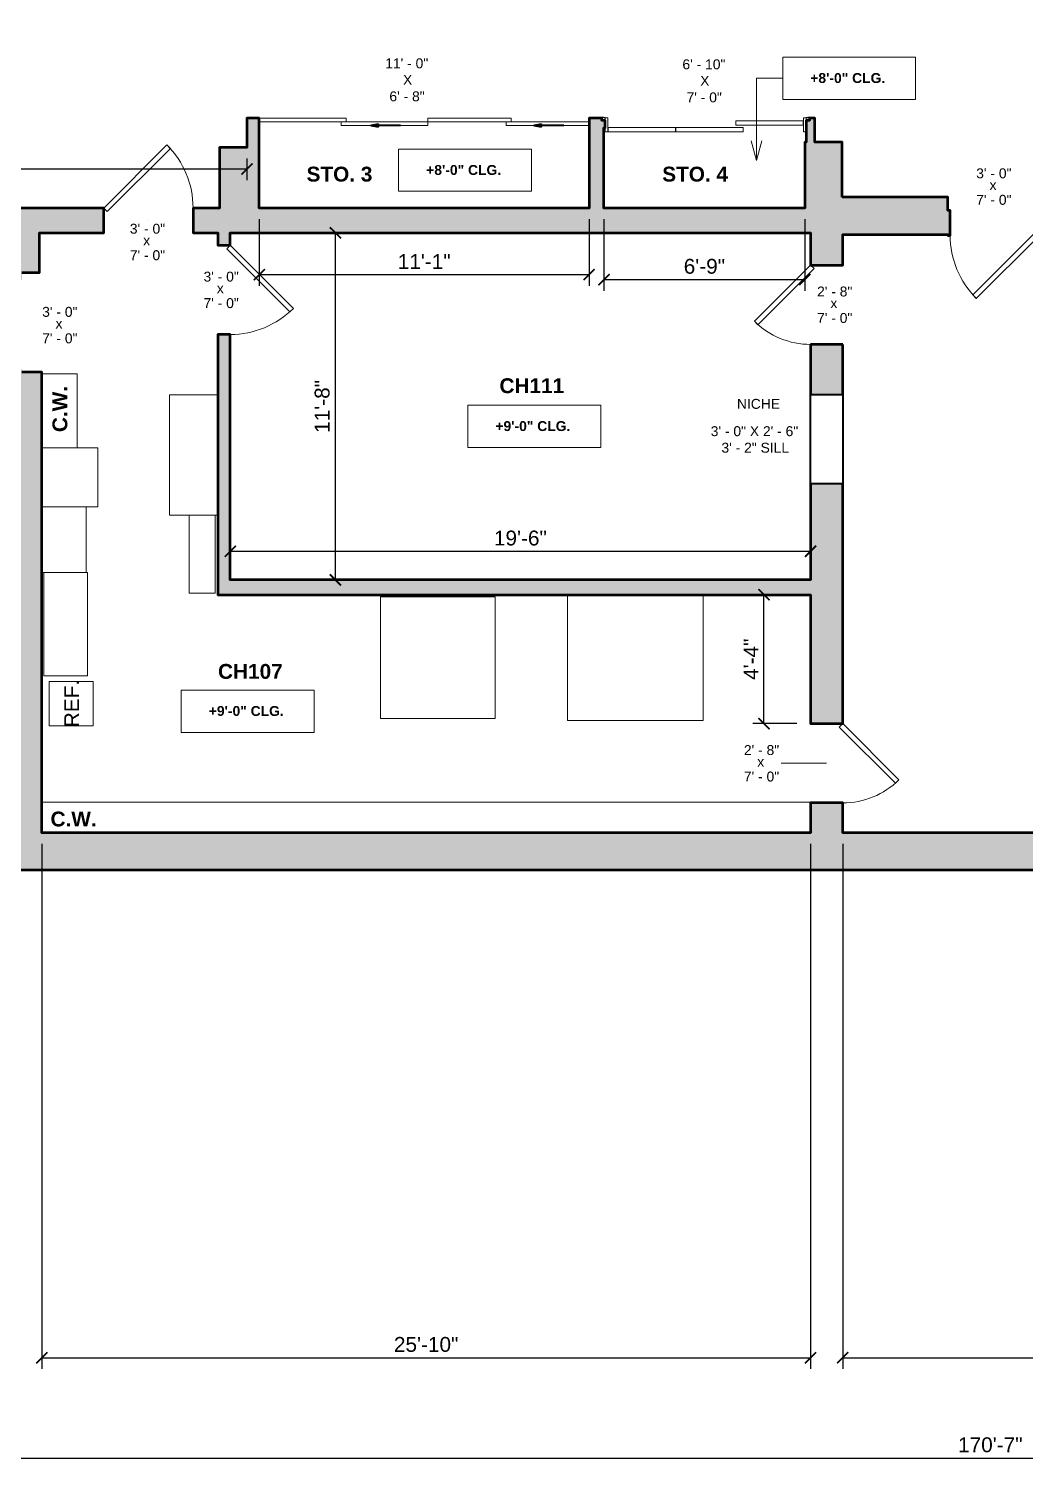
# Model space of a CAD drawing. Header units: inches. Extents: x -2078 to 106214, y -964 to 6385.
# Drawn here: x 18380 to 18782, y 3423 to 4004 of the extents above; entities that cross this region are included whole.
import ezdxf

# ---------------------------------------------------------------- set-up
doc = ezdxf.new("R2010")
doc.units = ezdxf.units.IN
doc.header["$MEASUREMENT"] = 0
for name, color, linetype, lineweight in [('A-ANNO', 2, 'Continuous', 5), ('A-ANNO-DIMS', 1, 'Continuous', 9), ('A-CASE', 4, 'Continuous', 9), ('A-DETAIL-1', 4, 'Continuous', 40), ('A-DETAIL-3', 40, 'Continuous', 15), ('A-DOOR', 1, 'Continuous', 18), ('A-DOOR-FRAM', 1, 'Continuous', 30), ('A-EQPT', 150, 'Continuous', 9), ('A-WALL', 3, 'Continuous', 40)]:
    doc.layers.add(name, color=color, linetype=linetype, lineweight=lineweight)
doc.layers.add('A-HATCH', color=9, linetype='Continuous')
doc.styles.add('Arial', font='arial.ttf')
doc.styles.add('Arial_1', font='arial.ttf', dxfattribs={"height": 0.0625})
doc.styles.add('Arial_2', font='arial.ttf', dxfattribs={"height": 3})
doc.styles.add('Arial_B', font='arialbd.ttf', dxfattribs={"height": 4.5})
doc.styles.add('Arial_B_1', font='arialbd.ttf', dxfattribs={"height": 3})
doc.styles.add('Jay Cad', font='arial.ttf', dxfattribs={"height": 0.125})
doc.styles.add('JC', font='arial.ttf', dxfattribs={"height": 0.125})
doc.dimstyles.new('Jay Cad - DIMS', dxfattribs={"dimtxt": 0.125, "dimasz": 0.09375, "dimexe": 0.09375, "dimexo": 0.09375, "dimgap": 0.046875, "dimtad": 1, "dimdec": 1, "dimzin": 0, "dimdsep": 46, "dimlunit": 4, "dimtxsty": 'Jay Cad', "dimblk": 'ARCHTICK', "dimcen": 0.09, "dimclrd": 1, "dimclre": 1, "dimclrt": 256, "dimadec": 0, "dimazin": 0, "dimtfac": 1, "dimtdec": 1, "dimtofl": 0, "dimtmove": 1, "dimatfit": 3, "dimfxl": 1, "dimtolj": 1, "dimtzin": 0, "dimarcsym": 0})
doc.dimstyles.new('JC-DIMS', dxfattribs={"dimtxt": 0.125, "dimasz": 0.09375, "dimexe": 0.09375, "dimexo": 0.09375, "dimgap": 0.046875, "dimtad": 1, "dimdec": 1, "dimzin": 0, "dimdsep": 46, "dimlunit": 4, "dimtxsty": 'JC', "dimblk": 'ARCHTICK', "dimcen": 0.09, "dimclrd": 1, "dimclre": 1, "dimclrt": 256, "dimadec": 0, "dimazin": 0, "dimtfac": 1, "dimtdec": 1, "dimtofl": 0, "dimtmove": 1, "dimatfit": 3, "dimfxl": 1, "dimtolj": 1, "dimtzin": 0, "dimarcsym": 0})

# ---------------------------------------------------------------- blocks, each defined once
blk = doc.blocks.new('JC_DOOR_SINGLE PANEL - SINGLE DOOR-1525205-1st Floor Plan')
at = {"layer": 'A-DOOR', "lineweight": 30}
for p, q in [((-8.87, -29.04), (16.59, -3.59)), ((18, -5), (-7.46, -30.46)), ((16.59, -3.59), (18, -5)), ((-7.46, -30.46), (-8.87, -29.04))]:
    blk.add_line(p, q, dxfattribs=at)
at = {"layer": 'A-DOOR', "lineweight": 9}
blk.add_arc((18, -5), 36, 180, 225, dxfattribs=at)
blk = doc.blocks.new('JC_DOOR_SINGLE PANEL - SINGLE DOOR-1551694-1st Floor Plan')
at = {"layer": 'A-DOOR', "lineweight": 30}
for p, q in [((-6.63, 29.13), (-8.04, 27.71)), ((16, 6.5), (-6.63, 29.13)), ((-8.04, 27.71), (14.59, 5.09)), ((14.59, 5.09), (16, 6.5))]:
    blk.add_line(p, q, dxfattribs=at)
at = {"layer": 'A-DOOR', "lineweight": 9}
blk.add_arc((16, 6.5), 32, 135, 180, dxfattribs=at)
blk = doc.blocks.new('JC_DOOR_SINGLE PANEL - SINGLE DOOR-1552178-1st Floor Plan')
at = {"layer": 'A-DOOR', "lineweight": 30}
for p, q in [((-8.04, -27.71), (14.59, -5.09)), ((14.59, -5.09), (16, -6.5)), ((16, -6.5), (-6.63, -29.13)), ((-6.63, -29.13), (-8.04, -27.71))]:
    blk.add_line(p, q, dxfattribs=at)
at = {"layer": 'A-DOOR', "lineweight": 9}
blk.add_arc((16, -6.5), 32, 180, 225, dxfattribs=at)
blk = doc.blocks.new('JC_DOOR_SINGLE PANEL - SINGLE DOOR-1525202-1st Floor Plan')
at = {"layer": 'A-DOOR', "lineweight": 30}
for p, q in [((-8.87, -26.54), (16.59, -1.09)), ((18, -2.5), (-7.46, -27.96)), ((16.59, -1.09), (18, -2.5)), ((-7.46, -27.96), (-8.87, -26.54))]:
    blk.add_line(p, q, dxfattribs=at)
at = {"layer": 'A-DOOR', "lineweight": 9}
blk.add_arc((18, -2.5), 36, 180, 225, dxfattribs=at)
blk = doc.blocks.new('JC_SLIDING DOOR_GLASS - SLIDING DOOR - GLASS-1627383-1st Floor Plan')
at = {"layer": 'A-DETAIL-1', "lineweight": 18}
blk.add_hatch(color=256, dxfattribs=at).paths.add_polyline_path([(14.01, 3.47), (14.01, 4.53), (11, 4)])
at = {"layer": 'A-DETAIL-1'}
for p, q in [((14.01, 4.53), (11, 4)), ((23, 4), (11, 4)), ((11, 4), (14.01, 3.47)), ((14.01, 3.47), (14.01, 4.53))]:
    blk.add_line(p, q, dxfattribs=at)
at = {"layer": 'A-DOOR'}
for p, q in [((1, 7), (-34, 7)), ((-34, 7), (-34, 5.5)), ((1, 5.5), (1, 7)), ((-34, 5.5), (1, 5.5)), ((34, 5.5), (-1, 5.5)), ((-1, 5.5), (-1, 4)), ((-1, 4), (34, 4)), ((34, 4), (34, 5.5))]:
    blk.add_line(p, q, dxfattribs=at)
blk = doc.blocks.new('JC_SLIDING DOOR_GLASS - SLIDING DOOR - GLASS-1627372-1st Floor Plan')
at = {"layer": 'A-DETAIL-1', "lineweight": 18}
blk.add_hatch(color=256, dxfattribs=at).paths.add_polyline_path([(13.26, 3.47), (13.26, 4.53), (10.25, 4)])
at = {"layer": 'A-DETAIL-1'}
for p, q in [((13.26, 4.53), (10.25, 4)), ((22.25, 4), (10.25, 4)), ((10.25, 4), (13.26, 3.47)), ((13.26, 3.47), (13.26, 4.53))]:
    blk.add_line(p, q, dxfattribs=at)
at = {"layer": 'A-DOOR'}
for p, q in [((1, 7), (-32.5, 7)), ((-32.5, 7), (-32.5, 5.5)), ((1, 5.5), (1, 7)), ((-32.5, 5.5), (1, 5.5)), ((32.5, 5.5), (-1, 5.5)), ((-1, 5.5), (-1, 4)), ((-1, 4), (32.5, 4)), ((32.5, 4), (32.5, 5.5))]:
    blk.add_line(p, q, dxfattribs=at)
blk = doc.blocks.new('Door-Sliding-Marvin-3_Panel_Door-Ultimate - USD 9068-1626946-1st Floor Plan')
at = {"layer": 'A-DETAIL-3'}
for p, q in [((-39.5, 2.09), (-40.5, 2.09)), ((-40.5, 2.09), (-40.5, -3.56)), ((-39.5, -3.56), (-39.5, 2.09)), ((12.15, 0.84), (12.15, -0.91)), ((39.31, 0.84), (12.15, 0.84)), ((39.31, -0.91), (39.31, 0.84)), ((40.5, 2.09), (39.5, 2.09)), ((39.5, 2.09), (39.5, -3.56)), ((40.5, -3.56), (40.5, 2.09)), ((-40.5, -3.56), (-39.5, -3.56)), ((-39.31, -1.78), (-39.31, -3.53)), ((-12.15, -1.78), (-39.31, -1.78)), ((-39.31, -3.53), (-12.15, -3.53)), ((-12.15, -3.53), (-12.15, -1.78)), ((15.14, -1.78), (-12.03, -1.78)), ((-12.03, -1.78), (-12.03, -3.53)), ((-12.03, -3.53), (15.14, -3.53)), ((12.15, -0.91), (39.31, -0.91)), ((15.14, -3.53), (15.14, -1.78)), ((39.5, -3.56), (40.5, -3.56))]:
    blk.add_line(p, q, dxfattribs=at)
at = {"layer": 'A-DOOR'}
for p, q in [((-41.22, 2.25), (-41.81, 2.25)), ((-41.81, 2.25), (-41.81, 1)), ((-41.81, 1), (-40.5, 1)), ((-40.88, 2.09), (-41.22, 2.25)), ((-40.5, 2.09), (-40.88, 2.09)), ((40.88, 2.09), (40.5, 2.09)), ((40.5, 1), (41.81, 1)), ((41.22, 2.25), (40.88, 2.09)), ((41.81, 2.25), (41.22, 2.25)), ((41.81, 1), (41.81, 2.25)), ((-40.5, -3.56), (-40.5, -3.59)), ((-40.5, -3.59), (-39.81, -3.59)), ((-39.81, -3.59), (-39.81, -3.56)), ((39.81, -3.56), (39.81, -3.59)), ((39.81, -3.59), (40.5, -3.59)), ((40.5, -3.59), (40.5, -3.56))]:
    blk.add_line(p, q, dxfattribs=at)
at = {"layer": 'A-DOOR-FRAM'}
for p, q in [((-41.81, 2.25), (-41.81, 1)), ((-41.22, 2.25), (-41.81, 2.25)), ((-40.88, 2.09), (-41.22, 2.25)), ((-40.5, 2.09), (-40.88, 2.09)), ((40.88, 2.09), (40.5, 2.09)), ((41.22, 2.25), (40.88, 2.09)), ((41.81, 2.25), (41.22, 2.25)), ((41.81, 1), (41.81, 2.25)), ((-40.5, -3.59), (-40.5, -3.56)), ((-39.81, -3.56), (-39.81, -3.59)), ((39.81, -3.56), (39.81, -3.59)), ((40.5, -3.59), (40.5, -3.56))]:
    blk.add_line(p, q, dxfattribs=at)
blk = doc.blocks.new('Casework 45 - Casework 1-1725850-1st Floor Plan')
at = {"layer": 'A-CASE'}
for q in [(-947.52, -395.89), (-637.52, -396.21)]:
    blk.add_line((-637.52, -395.89), q, dxfattribs=at)
blk = doc.blocks.new('Casework 47 - Casework 1-1728924-1st Floor Plan')
at = {"layer": 'A-CASE'}
for p, q in [((-922.92, -398.61), (-937.15, -398.61)), ((-922.92, -398.61), (-922.92, -428.44)), ((-937.15, -428.44), (-922.92, -428.44))]:
    blk.add_line(p, q, dxfattribs=at)
blk = doc.blocks.new('Casework 48 - Casework 1-1728983-1st Floor Plan')
at = {"layer": 'A-CASE'}
for p, q in [((-922.92, -391.44), (-945.45, -391.44)), ((-922.92, -391.44), (-922.92, -415.24)), ((-945.45, -415.24), (-922.92, -415.24))]:
    blk.add_line(p, q, dxfattribs=at)
blk = doc.blocks.new('Casework 49 - Casework 1-1729036-1st Floor Plan')
at = {"layer": 'A-CASE'}
for p, q in [((-927.01, -387.6), (-944.84, -387.6)), ((-927.01, -387.6), (-927.01, -414.07)), ((-944.84, -414.07), (-927.01, -414.07))]:
    blk.add_line(p, q, dxfattribs=at)
blk = doc.blocks.new('JC_REF - REF-1729275-1st Floor Plan')
at = {"layer": 'A-EQPT'}
for p, q in [((8.97, 8.24), (-8.97, 8.24)), ((-8.97, 8.24), (-8.97, -9.4)), ((8.97, -9.4), (8.97, 8.24)), ((-8.97, -9.4), (8.97, -9.4))]:
    blk.add_line(p, q, dxfattribs=at)
blk = doc.blocks.new('Casework 46 - Casework 1-1729372-1st Floor Plan')
at = {"layer": 'A-CASE'}
for p, q in [((-944.06, -428.1), (-944.06, -386.39)), ((-926.43, -386.39), (-944.06, -386.39)), ((-926.43, -386.39), (-926.43, -428.1)), ((-944.06, -428.1), (-926.43, -428.1))]:
    blk.add_line(p, q, dxfattribs=at)
blk = doc.blocks.new('Casework 50 - Casework 1-1729440-1st Floor Plan')
at = {"layer": 'A-CASE'}
for p, q in [((-934.47, -437.03), (-934.47, -388.5)), ((-915.01, -388.5), (-934.47, -388.5)), ((-934.47, -437.03), (-915.01, -437.03))]:
    blk.add_line(p, q, dxfattribs=at)
blk = doc.blocks.new('Casework 51 - Casework 1-1729495-1st Floor Plan')
at = {"layer": 'A-CASE'}
for p, q in [((-925.62, -418.44), (-925.62, -386.91)), ((-915.01, -386.91), (-925.62, -386.91)), ((-915.01, -386.91), (-915.01, -418.44)), ((-925.62, -418.44), (-915.01, -418.44))]:
    blk.add_line(p, q, dxfattribs=at)
blk = doc.blocks.new('Casework 52 - Casework 1-1729552-1st Floor Plan')
at = {"layer": 'A-CASE'}
for p, q in [((-926.97, -435.94), (-926.97, -386.91)), ((-880.67, -386.91), (-926.97, -386.91)), ((-880.67, -386.91), (-880.67, -435.94)), ((-926.97, -435.94), (-880.67, -435.94))]:
    blk.add_line(p, q, dxfattribs=at)
blk = doc.blocks.new('Casework 53 - Casework 1-1729614-1st Floor Plan')
at = {"layer": 'A-CASE'}
for p, q in [((-935.37, -435.94), (-935.37, -385.22)), ((-880.67, -385.22), (-880.67, -435.94)), ((-935.37, -435.94), (-880.67, -435.94))]:
    blk.add_line(p, q, dxfattribs=at)
blk = doc.blocks.new('_ArchTick')
at = {"color": 0, "linetype": 'ByBlock', "const_width": 0.15}
blk.add_lwpolyline([(-0.5, -0.5), (0.5, 0.5)], dxfattribs=at)
blk = doc.blocks.new('*D1127')
at = {"layer": 'A-ANNO', "color": 1, "lineweight": -2, "transparency": 16777216}
for p, q in [((18385.7, 3675.38), (18385.7, 3463.58)), ((18695.7, 3675.38), (18695.7, 3463.58)), ((18385.7, 3468.08), (18695.7, 3468.08))]:
    blk.add_line(p, q, dxfattribs=at)
at = {"layer": 'Defpoints', "color": 0, "transparency": 16777216}
for p in [(18385.7, 3679.88), (18695.7, 3679.88), (18695.7, 3468.08)]:
    blk.add_point(p, dxfattribs=at)
at = {"layer": 'A-ANNO', "color": 1, "lineweight": -2, "transparency": 16777216, "xscale": 4.5, "yscale": 4.5, "zscale": 4.5, "rotation": 180}
blk.add_blockref('_ArchTick', (18385.7, 3468.08), dxfattribs=at)
at = {"layer": 'A-ANNO', "color": 1, "lineweight": -2, "transparency": 16777216, "xscale": 4.5, "yscale": 4.5, "zscale": 4.5}
blk.add_blockref('_ArchTick', (18695.7, 3468.08), dxfattribs=at)
at = {"layer": 'A-ANNO', "transparency": 16777216, "insert": (18540.7, 3473.4), "char_height": 6, "attachment_point": 5, "style": 'Jay Cad'}
blk.add_mtext('\\A1;25\'-10"', dxfattribs=at)
blk = doc.blocks.new('*D1129')
at = {"layer": 'A-ANNO', "color": 1, "lineweight": -2, "transparency": 16777216}
for p, q in [((18708.7, 3675.38), (18708.7, 3463.58)), ((19046.7, 3675.38), (19046.7, 3463.58)), ((18708.7, 3468.08), (19046.7, 3468.08))]:
    blk.add_line(p, q, dxfattribs=at)
at = {"layer": 'Defpoints', "color": 0, "transparency": 16777216}
for p in [(18708.7, 3679.88), (19046.7, 3679.88), (19046.7, 3468.08)]:
    blk.add_point(p, dxfattribs=at)
at = {"layer": 'A-ANNO', "color": 1, "lineweight": -2, "transparency": 16777216, "xscale": 4.5, "yscale": 4.5, "zscale": 4.5, "rotation": 180}
blk.add_blockref('_ArchTick', (18708.7, 3468.08), dxfattribs=at)
at = {"layer": 'A-ANNO', "color": 1, "lineweight": -2, "transparency": 16777216, "xscale": 4.5, "yscale": 4.5, "zscale": 4.5}
blk.add_blockref('_ArchTick', (19046.7, 3468.08), dxfattribs=at)
at = {"layer": 'A-ANNO', "transparency": 16777216, "insert": (18877.7, 3473.4), "char_height": 6, "attachment_point": 5, "style": 'Jay Cad'}
blk.add_mtext('\\A1;28\'-2"', dxfattribs=at)
blk = doc.blocks.new('*D1121')
at = {"layer": 'A-ANNO-DIMS', "color": 1, "lineweight": -2, "transparency": 16777216}
for p, q in [((18461.7, 3794.57), (18461.7, 3788.91)), ((18461.7, 3793.41), (18695.7, 3793.41)), ((18695.7, 3794.57), (18695.7, 3788.91))]:
    blk.add_line(p, q, dxfattribs=at)
at = {"layer": 'Defpoints', "color": 0, "transparency": 16777216}
for p in [(18461.7, 3799.07), (18695.7, 3799.07), (18695.7, 3793.41)]:
    blk.add_point(p, dxfattribs=at)
at = {"layer": 'A-ANNO-DIMS', "color": 1, "lineweight": -2, "transparency": 16777216, "xscale": 4.5, "yscale": 4.5, "zscale": 4.5, "rotation": 180}
blk.add_blockref('_ArchTick', (18461.7, 3793.41), dxfattribs=at)
at = {"layer": 'A-ANNO-DIMS', "color": 1, "lineweight": -2, "transparency": 16777216, "xscale": 4.5, "yscale": 4.5, "zscale": 4.5}
blk.add_blockref('_ArchTick', (18695.7, 3793.41), dxfattribs=at)
at = {"layer": 'A-ANNO-DIMS', "transparency": 16777216, "insert": (18578.7, 3798.72), "char_height": 6, "width": 0.4874, "attachment_point": 5, "style": 'JC'}
blk.add_mtext('\\A1;19\'-6"', dxfattribs=at)
blk = doc.blocks.new('*D1163')
at = {"layer": 'A-ANNO-DIMS', "color": 1, "lineweight": -2, "transparency": 16777216}
for p, q in [((18502.93, 3921.88), (18508.59, 3921.88)), ((18504.09, 3781.88), (18504.09, 3921.88)), ((18502.93, 3781.88), (18508.59, 3781.88))]:
    blk.add_line(p, q, dxfattribs=at)
at = {"layer": 'Defpoints', "color": 0, "transparency": 16777216}
for p in [(18498.43, 3921.88), (18504.09, 3921.88), (18498.43, 3781.88)]:
    blk.add_point(p, dxfattribs=at)
at = {"layer": 'A-ANNO-DIMS', "color": 1, "lineweight": -2, "transparency": 16777216, "xscale": 4.5, "yscale": 4.5, "zscale": 4.5}
for p, rotation in [((18504.09, 3921.88), 90), ((18504.09, 3781.88), 270)]:
    blk.add_blockref('_ArchTick', p, dxfattribs=dict(at, rotation=rotation))
at = {"layer": 'A-ANNO-DIMS', "transparency": 16777216, "insert": (18498.77, 3851.88), "char_height": 6, "width": 0.4874, "attachment_point": 5, "rotation": 90, "style": 'JC'}
blk.add_mtext('\\A1;11\'-8"', dxfattribs=at)
blk = doc.blocks.new('*D1173')
at = {"layer": 'A-ANNO', "color": 1, "lineweight": -2, "transparency": 16777216}
for p, q in [((19791.7, 3824), (19791.7, 3423.1)), ((17744.7, 3807.38), (17744.7, 3423.1)), ((17744.7, 3427.6), (19791.7, 3427.6))]:
    blk.add_line(p, q, dxfattribs=at)
at = {"layer": 'Defpoints', "color": 0, "transparency": 16777216}
for p in [(19791.7, 3828.5), (17744.7, 3811.88), (19791.7, 3427.6)]:
    blk.add_point(p, dxfattribs=at)
at = {"layer": 'A-ANNO', "color": 1, "lineweight": -2, "transparency": 16777216, "xscale": 4.5, "yscale": 4.5, "zscale": 4.5, "rotation": 180}
blk.add_blockref('_ArchTick', (17744.7, 3427.6), dxfattribs=at)
at = {"layer": 'A-ANNO', "color": 1, "lineweight": -2, "transparency": 16777216, "xscale": 4.5, "yscale": 4.5, "zscale": 4.5}
blk.add_blockref('_ArchTick', (19791.7, 3427.6), dxfattribs=at)
at = {"layer": 'A-ANNO', "transparency": 16777216, "insert": (18768.2, 3432.91), "char_height": 6, "attachment_point": 5, "style": 'Jay Cad'}
blk.add_mtext('\\A1;170\'-7"', dxfattribs=at)
blk = doc.blocks.new('*D1193')
at = {"layer": 'A-ANNO-DIMS', "color": 1, "lineweight": -2, "transparency": 16777216}
for p, q in [((18468.41, 3951.84), (18468.41, 3943.16)), ((18229.41, 3948.82), (18229.41, 3943.16)), ((18229.41, 3947.66), (18468.41, 3947.66))]:
    blk.add_line(p, q, dxfattribs=at)
at = {"layer": 'Defpoints', "color": 0, "transparency": 16777216}
for p in [(18229.41, 3953.32), (18468.41, 3956.34), (18468.41, 3947.66)]:
    blk.add_point(p, dxfattribs=at)
at = {"layer": 'A-ANNO-DIMS', "color": 1, "lineweight": -2, "transparency": 16777216, "xscale": 4.5, "yscale": 4.5, "zscale": 4.5, "rotation": 180}
blk.add_blockref('_ArchTick', (18229.41, 3947.66), dxfattribs=at)
at = {"layer": 'A-ANNO-DIMS', "color": 1, "lineweight": -2, "transparency": 16777216, "xscale": 4.5, "yscale": 4.5, "zscale": 4.5}
blk.add_blockref('_ArchTick', (18468.41, 3947.66), dxfattribs=at)
at = {"layer": 'A-ANNO-DIMS', "transparency": 16777216, "insert": (18348.91, 3952.98), "char_height": 6, "width": 0.5739, "attachment_point": 5, "style": 'JC'}
blk.add_mtext('\\A1;19\'-11"', dxfattribs=at)
blk = doc.blocks.new('*D1195')
at = {"layer": 'A-ANNO-DIMS', "color": 1, "lineweight": -2, "transparency": 16777216}
for p, q in [((18473.41, 3927.38), (18473.41, 3900.54)), ((18606.41, 3927.38), (18606.41, 3900.54)), ((18473.41, 3905.04), (18606.41, 3905.04))]:
    blk.add_line(p, q, dxfattribs=at)
at = {"layer": 'Defpoints', "color": 0, "transparency": 16777216}
for p in [(18473.41, 3931.88), (18606.41, 3931.88), (18606.41, 3905.04)]:
    blk.add_point(p, dxfattribs=at)
at = {"layer": 'A-ANNO-DIMS', "color": 1, "lineweight": -2, "transparency": 16777216, "xscale": 4.5, "yscale": 4.5, "zscale": 4.5, "rotation": 180}
blk.add_blockref('_ArchTick', (18473.41, 3905.04), dxfattribs=at)
at = {"layer": 'A-ANNO-DIMS', "color": 1, "lineweight": -2, "transparency": 16777216, "xscale": 4.5, "yscale": 4.5, "zscale": 4.5}
blk.add_blockref('_ArchTick', (18606.41, 3905.04), dxfattribs=at)
at = {"layer": 'A-ANNO-DIMS', "transparency": 16777216, "insert": (18539.91, 3910.31), "char_height": 6, "width": 0.4874, "attachment_point": 5, "style": 'JC'}
blk.add_mtext('\\A1;11\'-1"', dxfattribs=at)
blk = doc.blocks.new('*D1197')
at = {"layer": 'A-ANNO-DIMS', "color": 1, "lineweight": -2, "transparency": 16777216}
for p, q in [((18612.41, 3927.38), (18612.41, 3898.54)), ((18693.41, 3927.38), (18693.41, 3898.54)), ((18612.41, 3903.04), (18693.41, 3903.04))]:
    blk.add_line(p, q, dxfattribs=at)
at = {"layer": 'Defpoints', "color": 0, "transparency": 16777216}
for p in [(18612.41, 3931.88), (18693.41, 3931.88), (18693.41, 3903.04)]:
    blk.add_point(p, dxfattribs=at)
at = {"layer": 'A-ANNO-DIMS', "color": 1, "lineweight": -2, "transparency": 16777216, "xscale": 4.5, "yscale": 4.5, "zscale": 4.5, "rotation": 180}
blk.add_blockref('_ArchTick', (18612.41, 3903.04), dxfattribs=at)
at = {"layer": 'A-ANNO-DIMS', "color": 1, "lineweight": -2, "transparency": 16777216, "xscale": 4.5, "yscale": 4.5, "zscale": 4.5}
blk.add_blockref('_ArchTick', (18693.41, 3903.04), dxfattribs=at)
at = {"layer": 'A-ANNO-DIMS', "transparency": 16777216, "insert": (18652.91, 3908.36), "char_height": 6, "width": 0.4008, "attachment_point": 5, "style": 'JC'}
blk.add_mtext('\\A1;6\'-9"', dxfattribs=at)
blk = doc.blocks.new('JC- existing door Tag_quad - JC- existing door Tag_quad-839775-1st Floor Plan')
at = {"layer": 'A-ANNO', "insert": (-0.0234, 0.0378), "char_height": 0.0625, "width": 0.0505, "attachment_point": 1, "style": 'Arial_1', "bg_fill": 3, "box_fill_scale": 1.25, "bg_fill_color": 256, "bg_fill_true_color": 13158600, "bg_fill_transparency": 0}
blk.add_mtext('x', dxfattribs=at)
blk = doc.blocks.new('*D1223')
at = {"layer": 'A-ANNO-DIMS', "color": 1, "lineweight": -2, "transparency": 16777216}
for p, q in [((18675.78, 3775.88), (18681.43, 3775.88)), ((18676.93, 3723.88), (18676.93, 3775.88)), ((18690.2, 3723.88), (18672.43, 3723.88))]:
    blk.add_line(p, q, dxfattribs=at)
at = {"layer": 'Defpoints', "color": 0, "transparency": 16777216}
for p in [(18671.28, 3775.88), (18676.93, 3775.88), (18694.7, 3723.88)]:
    blk.add_point(p, dxfattribs=at)
at = {"layer": 'A-ANNO-DIMS', "color": 1, "lineweight": -2, "transparency": 16777216, "xscale": 4.5, "yscale": 4.5, "zscale": 4.5}
for p, rotation in [((18676.93, 3775.88), 90), ((18676.93, 3723.88), 270)]:
    blk.add_blockref('_ArchTick', p, dxfattribs=dict(at, rotation=rotation))
at = {"layer": 'A-ANNO-DIMS', "transparency": 16777216, "insert": (18671.68, 3749.88), "char_height": 6, "width": 0.4008, "attachment_point": 5, "rotation": 90, "style": 'JC'}
blk.add_mtext('\\A1;4\'-4"', dxfattribs=at)

msp = doc.modelspace()

# ---------------------------------------------------------------- hatches: boundary and pattern name
at = {"layer": 'A-HATCH'}
h = msp.add_hatch(color=256, dxfattribs=at)
h.dxf.hatch_style = 1
h.paths.add_polyline_path([(18708.703, 3876.88), (18695.703, 3876.88), (18695.703, 3856.63), (18708.703, 3856.63)])

# ---------------------------------------------------------------- linework, layer by layer
at = {"layer": 'A-ANNO'}
for p, q in [((18673.921, 3984.345), (18684.486, 3984.345)), ((18673.921, 3951.026), (18673.921, 3984.345)), ((18673.921, 3951.026), (18671.778, 3959.026)), ((18673.921, 3951.026), (18676.065, 3959.026)), ((18428.703, 3926.88), (18428.69, 3926.88)), ((18702.203, 3707.88), (18683.824, 3707.88))]:
    msp.add_line(p, q, dxfattribs=at)
at = {"layer": 'A-ANNO', "flags": 128}
for points in [[(18684.486, 3992.798), (18738.087, 3992.798), (18738.087, 3975.73), (18684.486, 3975.73)], [(18529.597, 3955.708), (18583.197, 3955.708), (18583.197, 3938.639), (18529.597, 3938.639)], [(18557.507, 3852.385), (18611.107, 3852.385), (18611.107, 3835.317), (18557.507, 3835.317)], [(18441.927, 3737.444), (18495.528, 3737.444), (18495.528, 3720.375), (18441.927, 3720.375)]]:
    msp.add_lwpolyline(points, close=True, dxfattribs=at)
at = {"layer": 'A-WALL', "lineweight": 60}
for p, q in [((18695.703, 3876.88), (18695.703, 3856.63)), ((18708.703, 3876.88), (18695.703, 3876.88)), ((18708.703, 3856.63), (18708.703, 3876.88))]:
    msp.add_line(p, q, dxfattribs=at)
msp.add_lwpolyline([(18708.414, 3936.286), (18708.414, 3958.467), (18697.414, 3958.467), (18697.414, 3968.217), (18695.226, 3968.217), (18695.226, 3967.217), (18693.914, 3967.217), (18693.914, 3958.467), (18693.414, 3958.467), (18693.414, 3931.88), (18612.414, 3931.88), (18612.414, 3964.217), (18612.914, 3964.217), (18612.914, 3967.217), (18611.601, 3967.217), (18611.601, 3968.217), (18606.414, 3968.217), (18606.414, 3931.88), (18473.414, 3931.88), (18473.414, 3968.217), (18468.414, 3968.217), (18468.414, 3956.344), (18457.414, 3956.344), (18457.414, 3931.88), (18446.703, 3931.88), (18446.703, 3921.88), (18456.703, 3921.88), (18456.703, 3916.88), (18461.703, 3916.88), (18461.703, 3921.88), (18695.703, 3921.88), (18695.703, 3908.88), (18708.703, 3908.88), (18708.703, 3921.286), (18751.023, 3921.286), (18751.023, 3920.88), (18752.023, 3920.88), (18752.023, 3930.88), (18751.023, 3930.88), (18751.023, 3936.286)], close=True, dxfattribs=at)
for points in [[(18377.703, 3905.88), (18384.703, 3905.88), (18384.703, 3921.88), (18410.703, 3921.88), (18410.703, 3931.88), (18229.414, 3931.88)], [(18695.703, 3820.63), (18695.703, 3781.88), (18461.703, 3781.88), (18461.703, 3880.88), (18456.703, 3880.88), (18456.703, 3775.88), (18695.703, 3775.88), (18695.703, 3723.88), (18708.703, 3723.88), (18708.703, 3820.63)]]:
    msp.add_lwpolyline(points, dxfattribs=at)
at = {"layer": 'A-WALL'}
msp.add_lwpolyline([(18708.703, 3856.63), (18708.703, 3820.63), (18695.703, 3820.63), (18695.703, 3856.63)], close=True, dxfattribs=at)

# ---------------------------------------------------------------- block references
at = {"layer": 'A-ANNO', "xscale": 64, "yscale": 64, "zscale": 64}
for p in [(18769.4, 3940.764), (18428.08, 3918.41), (18705.215, 3893.089), (18392.731, 3884.88)]:
    msp.add_blockref('JC- existing door Tag_quad - JC- existing door Tag_quad-839775-1st Floor Plan', p, dxfattribs=at)
at = {"layer": 'A-CASE'}
for name, p in [('Casework 47 - Casework 1-1728924-1st Floor Plan', (19322.856, 4263.562)), ('Casework 50 - Casework 1-1729440-1st Floor Plan', (19371.713, 4245.062)), ('Casework 48 - Casework 1-1728983-1st Floor Plan', (19331.157, 4226.563)), ('Casework 49 - Casework 1-1729036-1st Floor Plan', (19330.538, 4198.927)), ('Casework 51 - Casework 1-1729495-1st Floor Plan', (19370.682, 4194.947)), ('Casework 46 - Casework 1-1729372-1st Floor Plan', (19330.618, 4171.248)), ('Casework 52 - Casework 1-1729552-1st Floor Plan', (19449.217, 4161.93)), ('Casework 53 - Casework 1-1729614-1st Floor Plan', (19533.01, 4161.101)), ('Casework 45 - Casework 1-1725850-1st Floor Plan', (19333.226, 4088.095))]:
    msp.add_blockref(name, p, dxfattribs=at)
at = {"layer": 'A-DETAIL-3'}
msp.add_blockref('Door-Sliding-Marvin-3_Panel_Door-Ultimate - USD 9068-1626946-1st Floor Plan', (18653.414, 3966.217), dxfattribs=at)
at = {"layer": 'A-DOOR'}
for name, p in [('JC_SLIDING DOOR_GLASS - SLIDING DOOR - GLASS-1627383-1st Floor Plan', (18507.414, 3961.217)), ('JC_SLIDING DOOR_GLASS - SLIDING DOOR - GLASS-1627372-1st Floor Plan', (18573.914, 3961.217)), ('JC_DOOR_SINGLE PANEL - SINGLE DOOR-1525205-1st Floor Plan', (18770.023, 3925.88))]:
    msp.add_blockref(name, p, dxfattribs=at)
for name, p, rotation in [('JC_DOOR_SINGLE PANEL - SINGLE DOOR-1525205-1st Floor Plan', (18428.703, 3926.88), 180), ('JC_DOOR_SINGLE PANEL - SINGLE DOOR-1525202-1st Floor Plan', (18459.203, 3898.88), 89.99999999999991), ('JC_DOOR_SINGLE PANEL - SINGLE DOOR-1551694-1st Floor Plan', (18702.203, 3892.88), 89.99999999999991), ('JC_DOOR_SINGLE PANEL - SINGLE DOOR-1552178-1st Floor Plan', (18702.203, 3707.88), 89.99999999999991)]:
    msp.add_blockref(name, p, dxfattribs=dict(at, rotation=rotation))
at = {"layer": 'A-EQPT', "rotation": 89.99999999999987}
msp.add_blockref('JC_REF - REF-1729275-1st Floor Plan', (18396.943, 3731.959), dxfattribs=at)

# ---------------------------------------------------------------- texts
at = {"layer": 'A-ANNO', "attachment_point": 1}
for s, insert, char_height, width, style in [('11\' - 0" ', (18524.194, 3992.293), 4, 23.028, 'Arial_2'), ('6\' - 10" ', (18644.038, 3991.877), 4, 23.028, 'Arial_2'), ('+8\'-0" CLG.', (18695.606, 3986.345), 4, 37.976, 'Arial_B_1'), ('X', (18531.361, 3985.626), 4, 4.646, 'Arial_2'), ('X', (18651.205, 3985.21), 4, 4.646, 'Arial_2'), ('6\' - 8"', (18525.861, 3978.96), 4, 17.978, 'Arial_2'), ('7\' - 0"', (18645.705, 3978.544), 4, 17.978, 'Arial_2'), ('STO. 3', (18492.461, 3948.584), 6, 32.724, 'Arial_B'), ('+8\'-0" CLG.', (18540.717, 3949.254), 4, 37.976, 'Arial_B_1'), ('STO. 4', (18635.896, 3948.584), 6, 32.724, 'Arial_B'), ('CH111', (18570.253, 3863.212), 6, 46.056, 'Arial_B'), ('NICHE', (18666.023, 3854.893), 4, 21.614, 'Arial_2'), ('+9\'-0" CLG.', (18568.627, 3845.932), 4, 37.976, 'Arial_B_1'), ('3\' - 0" X 2\' - 6"', (18655.448, 3843.873), 4, 44.642, 'Arial_2'), ('3\' - 2" SILL', (18659.781, 3837.207), 4, 34.138, 'Arial_2'), ('CH107', (18456.766, 3747.964), 6, 68.68, 'Arial_B'), ('+9\'-0" CLG.', (18453.047, 3730.99), 4, 37.976, 'Arial_B_1'), (' C.W.', (18386.877, 3688.414), 6, 25.452, 'Arial_B')]:
    msp.add_mtext(s, dxfattribs=dict(at, insert=insert, char_height=char_height, width=width, style=style))
at = {"layer": 'A-ANNO', "char_height": 6, "attachment_point": 1, "rotation": 90}
for s, insert, width, style in [(' C.W.', (18389.983, 3839.166), 25.452, 'Arial_B'), ('REF.', (18394.737, 3722.448), 23.432, 'Arial')]:
    msp.add_mtext(s, dxfattribs=dict(at, insert=insert, width=width, style=style))

# ---------------------------------------------------------------- dimensions: what is measured, and where the dimension line sits
at = {"layer": 'A-ANNO'}
for base, p1, p2, picture, middle in [((19791.703, 3427.601), (17744.703, 3811.88), (19791.703, 3828.501), '*D1173', (18768.203, 3432.915)), ((18695.703, 3468.084), (18385.703, 3679.88), (18695.703, 3679.88), '*D1127', (18540.703, 3473.398)), ((19046.703, 3468.084), (18708.703, 3679.88), (19046.703, 3679.88), '*D1129', (18877.703, 3473.398))]:
    dim = msp.add_linear_dim(base=base, p1=p1, p2=p2, dimstyle='Jay Cad - DIMS', dxfattribs=at)
    dim.commit()
    dim.dimension.update_dxf_attribs({"geometry": picture, "text_midpoint": middle})
at = {"layer": 'A-ANNO-DIMS'}
for base, p1, p2, picture, middle in [((18468.414, 3947.662), (18229.414, 3953.319), (18468.414, 3956.344), '*D1193', (18348.914, 3952.976)), ((18606.414, 3905.043), (18473.414, 3931.88), (18606.414, 3931.88), '*D1195', (18539.914, 3910.305)), ((18693.414, 3903.043), (18612.414, 3931.88), (18693.414, 3931.88), '*D1197', (18652.914, 3908.356)), ((18695.703, 3793.408), (18461.703, 3799.065), (18695.703, 3799.065), '*D1121', (18578.703, 3798.722))]:
    dim = msp.add_linear_dim(base=base, p1=p1, p2=p2, dimstyle='JC-DIMS', dxfattribs=at)
    dim.commit()
    dim.dimension.update_dxf_attribs({"geometry": picture, "text_midpoint": middle})
for base, p1, p2, picture, middle in [((18504.088, 3921.88), (18498.431, 3781.88), (18498.431, 3921.88), '*D1163', (18498.774, 3851.88)), ((18676.932, 3775.88), (18694.703, 3723.88), (18671.275, 3775.88), '*D1223', (18671.682, 3749.88))]:
    dim = msp.add_linear_dim(base=base, p1=p1, p2=p2, angle=90, dimstyle='JC-DIMS', dxfattribs=at)
    dim.commit()
    dim.dimension.update_dxf_attribs({"geometry": picture, "text_midpoint": middle})

# ---------------------------------------------------------------- next in the draw order: hatches: boundary and pattern name
at = {"layer": 'A-HATCH'}
h = msp.add_hatch(color=256, dxfattribs=at)
h.dxf.hatch_style = 1
h.paths.add_polyline_path([(18752.023, 3930.88), (18751.023, 3930.88), (18751.023, 3936.286), (18708.414, 3936.286), (18708.414, 3958.467), (18697.414, 3958.467), (18697.414, 3968.217), (18695.226, 3968.217), (18695.226, 3967.217), (18693.914, 3967.217), (18693.914, 3958.467), (18693.414, 3958.467), (18693.414, 3931.88), (18612.414, 3931.88), (18612.414, 3964.217), (18612.914, 3964.217), (18612.914, 3967.217), (18611.601, 3967.217), (18611.601, 3968.217), (18606.414, 3968.217), (18606.414, 3931.88), (18473.414, 3931.88), (18473.414, 3968.217), (18468.414, 3968.217), (18468.414, 3956.344), (18457.414, 3956.344), (18457.414, 3931.88), (18446.703, 3931.88), (18446.703, 3921.88), (18456.703, 3921.88), (18456.703, 3916.88), (18461.703, 3916.88), (18461.703, 3921.88), (18695.703, 3921.88), (18695.703, 3908.88), (18708.703, 3908.88), (18708.703, 3921.286), (18751.023, 3921.286), (18751.023, 3920.88), (18752.023, 3920.88)])
h.paths.add_polyline_path([(19001.363, 3930.88), (18948.951, 3930.88), (18948.951, 3956.224), (18946.951, 3956.224), (18946.951, 3930.88), (18813.951, 3930.88), (18813.951, 3956.224), (18811.951, 3956.224), (18811.951, 3930.88), (18788.023, 3930.88), (18788.023, 3920.88), (18798.023, 3920.88), (18798.023, 3919.88), (19001.363, 3919.88)])
h = msp.add_hatch(color=256, dxfattribs=at)
h.dxf.hatch_style = 1
h.paths.add_polyline_path([(18229.703, 3921.88), (18370.703, 3921.88), (18370.703, 3905.88), (18372.703, 3905.88), (18372.703, 3902.88), (18377.703, 3902.88), (18377.703, 3905.88), (18384.703, 3905.88), (18384.703, 3921.88), (18410.703, 3921.88), (18410.703, 3931.88), (18229.414, 3931.88), (18229.414, 3956.88), (18216.414, 3956.88), (18216.414, 3931.88), (18204.414, 3931.88), (18204.414, 3921.88), (18216.703, 3921.88), (18216.703, 3781.159), (18140.476, 3781.159), (18140.476, 3775.159), (18145.476, 3775.159), (18145.476, 3776.159), (18216.703, 3776.159), (18216.703, 3755.02), (18229.703, 3755.02)])
h.paths.add_polyline_path([(18168.414, 3931.88), (18073.414, 3931.88), (18073.414, 3955.331), (18060.414, 3955.331), (18060.414, 3931.88), (17934.414, 3931.88), (17934.414, 3921.88), (18168.414, 3921.88)])

# ---------------------------------------------------------------- next in the draw order: block references
at = {"layer": 'A-ANNO', "xscale": 64, "yscale": 64, "zscale": 64}
for p in [(18457.792, 3899.089), (18675.717, 3708.089)]:
    msp.add_blockref('JC- existing door Tag_quad - JC- existing door Tag_quad-839775-1st Floor Plan', p, dxfattribs=at)

# ---------------------------------------------------------------- next in the draw order: texts
at = {"layer": 'A-ANNO', "char_height": 4, "width": 17.978, "attachment_point": 1, "style": 'Arial_2'}
for s, insert in [('3\' - 0"', (18762.515, 3947.901)), ('7\' - 0"', (18762.515, 3937.219)), ('3\' - 0"', (18421.194, 3925.547)), ('7\' - 0"', (18421.194, 3914.865)), ('2\' - 8"', (18698.329, 3900.226)), ('3\' - 0"', (18385.845, 3892.017)), ('7\' - 0"', (18698.329, 3889.545)), ('7\' - 0"', (18385.845, 3881.336))]:
    msp.add_mtext(s, dxfattribs=dict(at, insert=insert))

# ---------------------------------------------------------------- next in the draw order: hatches: boundary and pattern name
at = {"layer": 'A-HATCH'}
h = msp.add_hatch(color=256, dxfattribs=at)
h.dxf.hatch_style = 1
h.paths.add_polyline_path([(19805.414, 4380.691), (19877.414, 4380.691), (19877.414, 4386.691), (19869.414, 4386.691), (19805.414, 4386.691), (19805.414, 4401.691), (19793.414, 4401.691), (19793.414, 4193.501), (19788.228, 4193.501), (19788.228, 4187.501), (19791.414, 4187.501), (19791.414, 3930.501), (19785.414, 3930.501), (19785.414, 3920.501), (19791.703, 3920.501), (19791.703, 3828.501), (19664.703, 3828.501), (19664.703, 3920.501), (19749.414, 3920.501), (19749.414, 3930.501), (19668.693, 3930.501), (19668.693, 3955.448), (19655.693, 3955.448), (19655.693, 3930.501), (19473.414, 3930.501), (19473.414, 3920.501), (19658.703, 3920.501), (19658.703, 3828.501), (19428.703, 3828.501), (19428.703, 3920.501), (19437.414, 3920.501), (19437.414, 3930.501), (19429.414, 3930.501), (19429.414, 3955.715), (19416.414, 3955.715), (19416.414, 3930.88), (19409.414, 3930.88), (19409.414, 3916.88), (19413.703, 3916.88), (19413.703, 3684.88), (19191.703, 3684.88), (19191.703, 3916.88), (19373.414, 3916.88), (19373.414, 3930.88), (19188.838, 3930.88), (19188.838, 3955.643), (19176.838, 3955.643), (19176.838, 3930.88), (19099.703, 3930.88), (19099.703, 3919.88), (19173.703, 3919.88), (19173.703, 3682.88), (19054.703, 3682.88), (19054.703, 3919.88), (19063.703, 3919.88), (19063.703, 3930.88), (19037.363, 3930.88), (19037.363, 3919.88), (19046.703, 3919.88), (19046.703, 3679.88), (18949.703, 3679.88), (18949.703, 3701.88), (18937.703, 3701.88), (18937.703, 3679.88), (18708.703, 3679.88), (18708.703, 3691.88), (18695.703, 3691.88), (18695.703, 3679.88), (18385.703, 3679.88), (18385.703, 3865.63), (18377.703, 3865.63), (18377.703, 3866.88), (18372.703, 3866.88), (18372.703, 3679.88), (18229.703, 3679.88), (18229.703, 3723.02), (18216.703, 3723.02), (18216.703, 3679.88), (18145.476, 3679.88), (18145.476, 3690.52), (18140.476, 3690.52), (18140.476, 3679.88), (18073.062, 3679.88), (18073.062, 3701.939), (18061.062, 3701.939), (18061.062, 3679.88), (17927.453, 3679.88), (17927.453, 3690.13), (17922.453, 3690.13), (17922.453, 3679.88), (17851.703, 3679.88), (17851.703, 3775.38), (17922.453, 3775.38), (17922.453, 3772.38), (17927.453, 3772.38), (17927.453, 3780.38), (17851.703, 3780.38), (17851.703, 3884.519), (17856.251, 3884.519), (17856.251, 3896.519), (17851.703, 3896.519), (17851.703, 3921.88), (17898.414, 3921.88), (17898.414, 3931.88), (17849.414, 3931.88), (17849.414, 3933.88), (17844.414, 3933.88), (17844.414, 3931.88), (17833.526, 3931.88), (17833.526, 3921.88), (17839.703, 3921.88), (17839.703, 3811.88), (17744.703, 3811.88), (17744.703, 3921.88), (17785.526, 3921.88), (17785.526, 3931.88), (17780.35, 3931.88), (17780.35, 3966.098), (17694.851, 3966.098), (17694.851, 3979.52), (17652.414, 4041.947), (17652.414, 4134.469), (17646.414, 4134.469), (17646.414, 4040.101), (17688.851, 3977.674), (17688.851, 3960.098), (17774.35, 3960.098), (17774.35, 3931.88), (17723.703, 3931.88), (17723.703, 3805.88), (17839.703, 3805.88), (17839.703, 3664.88), (19428.703, 3664.88), (19428.703, 3822.501), (19804.703, 3822.501), (19804.703, 3920.501), (19805.414, 3920.501)])
h = msp.add_hatch(color=256, dxfattribs=at)
h.dxf.hatch_style = 1
h.paths.add_polyline_path([(18708.703, 3820.63), (18695.703, 3820.63), (18695.703, 3781.88), (18461.703, 3781.88), (18461.703, 3880.88), (18456.703, 3880.88), (18456.703, 3775.88), (18695.703, 3775.88), (18695.703, 3723.88), (18708.703, 3723.88)])
h.paths.add_polyline_path([(19476.414, 4048.88), (19428.414, 4048.88), (19428.414, 4072.715), (19416.414, 4072.715), (19416.414, 4048.88), (19378.414, 4048.88), (19378.414, 4039.88), (19416.414, 4039.88), (19416.414, 4023.715), (19428.414, 4023.715), (19428.414, 4039.88), (19476.414, 4039.88)])
h.paths.add_polyline_path([(19536.414, 4048.88), (19496.414, 4048.88), (19496.414, 4039.88), (19536.414, 4039.88)])
h.paths.add_polyline_path([(19596.414, 4048.88), (19556.414, 4048.88), (19556.414, 4039.88), (19596.414, 4039.88)])

# ---------------------------------------------------------------- next in the draw order: linework, layer by layer
at = {"layer": 'A-WALL', "lineweight": 60}
for points in [[(17646.414, 4040.101), (17688.851, 3977.674), (17688.851, 3960.098), (17774.35, 3960.098), (17774.35, 3931.88), (17723.703, 3931.88), (17723.703, 3805.88), (17839.703, 3805.88), (17839.703, 3664.88), (19428.703, 3664.88)], [(18937.703, 3679.88), (18708.703, 3679.88), (18708.703, 3691.88), (18695.703, 3691.88), (18695.703, 3679.88), (18385.703, 3679.88), (18385.703, 3865.63), (18377.703, 3865.63)]]:
    msp.add_lwpolyline(points, dxfattribs=at)

# ---------------------------------------------------------------- next in the draw order: texts
at = {"layer": 'A-ANNO', "char_height": 4, "width": 17.978, "attachment_point": 1, "style": 'Arial_2'}
for s, insert in [('3\' - 0"', (18450.907, 3906.226)), ('7\' - 0"', (18450.907, 3895.545)), ('2\' - 8"', (18668.831, 3715.226)), ('7\' - 0"', (18668.831, 3704.545))]:
    msp.add_mtext(s, dxfattribs=dict(at, insert=insert))

doc.saveas('drawing.dxf')
